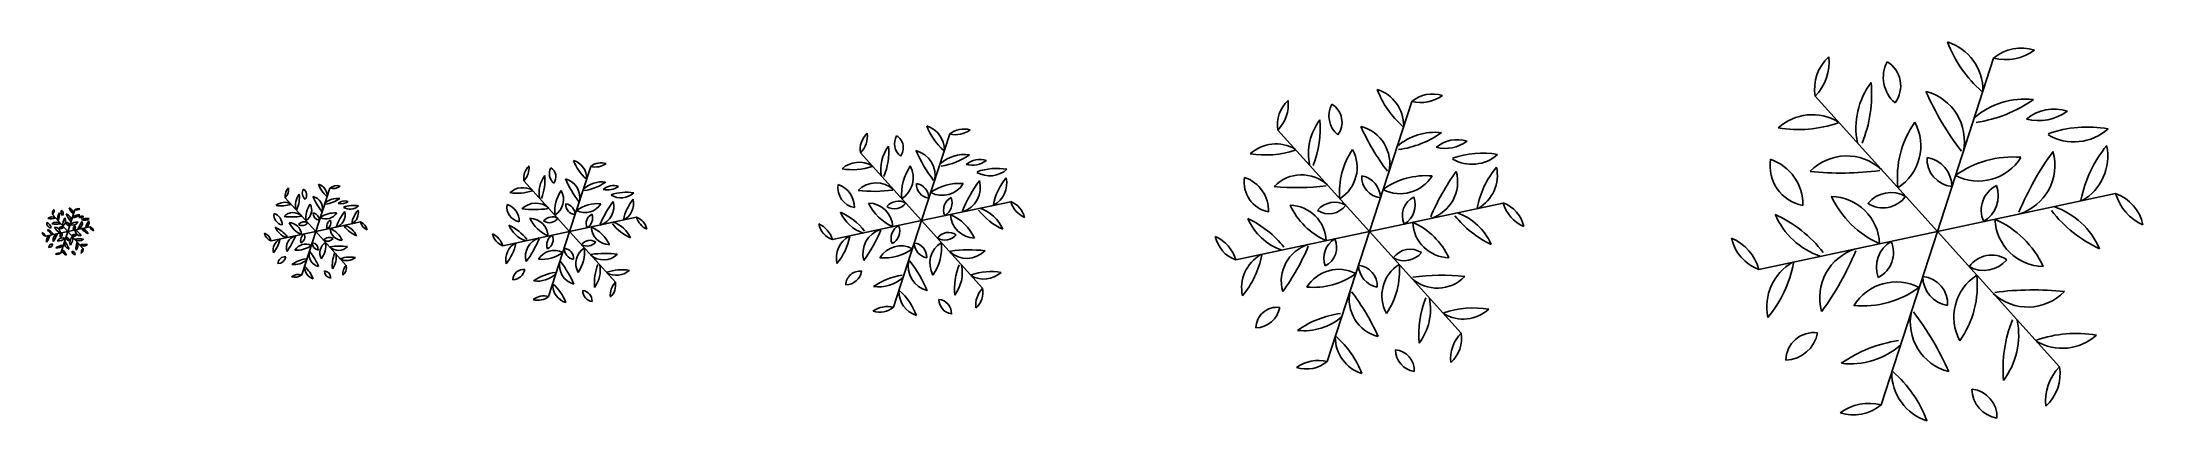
# Model space of a CAD drawing. Extents: x 187.7 to 221.9, y 47.1 to 53.2.
import ezdxf

# ---------------------------------------------------------------- set-up
doc = ezdxf.new("R2010")
doc.units = 0
doc.header["$LTSCALE"] = 10
doc.layers.get('0').update_dxf_attribs({"linetype": 'CONTINUOUS'})

msp = doc.modelspace()

# ---------------------------------------------------------------- linework, layer by layer
at = {"color": 0}
for p, q in [((218.533, 50.15), (219.448, 52.973)), ((218.533, 50.15), (216.546, 52.355)), ((209.291, 50.15), (209.978, 52.267)), ((202.001, 50.327), (202.459, 51.739)), ((209.291, 50.15), (207.801, 51.803)), ((202.001, 50.327), (201.008, 51.429)), ((196.273, 50.15), (195.529, 50.977)), ((196.273, 50.15), (196.617, 51.209)), ((192.141, 50.15), (191.645, 50.701)), ((192.141, 50.15), (192.37, 50.856)), ((202.001, 50.327), (203.452, 50.636)), ((209.291, 50.15), (211.468, 50.614)), ((218.533, 50.15), (221.435, 50.768)), ((188.104, 50.15), (187.856, 50.426)), ((188.104, 50.15), (188.219, 50.503)), ((192.141, 50.15), (192.867, 50.305)), ((196.273, 50.15), (197.362, 50.382)), ((202.001, 50.327), (200.55, 50.018)), ((202.001, 50.327), (201.543, 48.916)), ((202.001, 50.327), (202.994, 49.225)), ((188.104, 50.15), (187.741, 50.073)), ((188.104, 50.15), (187.99, 49.797)), ((188.104, 50.15), (188.467, 50.228)), ((188.104, 50.15), (188.352, 49.875)), ((192.141, 50.15), (191.416, 49.996)), ((192.141, 50.15), (191.912, 49.445)), ((192.141, 50.15), (192.638, 49.599)), ((196.273, 50.15), (195.185, 49.918)), ((196.273, 50.15), (195.93, 49.092)), ((196.273, 50.15), (197.018, 49.324)), ((209.291, 50.15), (207.114, 49.687)), ((209.291, 50.15), (208.604, 48.033)), ((209.291, 50.15), (210.781, 48.497)), ((218.533, 50.15), (215.63, 49.532)), ((218.533, 50.15), (217.617, 47.328)), ((218.533, 50.15), (220.519, 47.946))]:
    msp.add_line(p, q, dxfattribs=at)
for centre, radius, start, end in [((220.554, 53.926), 1.978, 200.3878, 229.0632), ((218.444, 52.445), 0.832, 359.75, 72.0497), ((219.899, 52.432), 0.704, 72.2233, 129.8114), ((219.642, 53.751), 0.802, 256.0238, 306.0109), ((217.239, 52.474), 0.704, 132.2233, 189.8114), ((215.969, 52.912), 0.802, 316.0238, 6.0109), ((218.194, 52.659), 0.541, 151.7015, 229.7406), ((217.478, 52.524), 0.459, 322.8639, 58.5782), ((210.807, 52.982), 1.483, 200.3878, 229.0632), ((209.224, 51.871), 0.624, 359.75, 72.0497), ((210.316, 51.862), 0.528, 72.2233, 129.8114), ((210.123, 52.851), 0.602, 256.0238, 306.0109), ((218.455, 51.833), 1.247, 143.3521, 190.9965), ((215.311, 52.386), 2.152, 338.197, 5.0866), ((222.688, 54.347), 4.745, 203.8113, 217.5003), ((218.142, 51.626), 0.831, 347.2702, 75.7188), ((208.321, 51.893), 0.528, 132.2233, 189.8114), ((207.368, 52.221), 0.602, 316.0238, 6.0109), ((209.037, 52.032), 0.406, 151.7015, 229.7406), ((208.5, 51.93), 0.344, 322.8639, 58.5782), ((216.501, 51.22), 0.832, 59.75, 132.0497), ((219.951, 51.059), 1.247, 83.3521, 130.9965), ((218.858, 54.058), 2.152, 278.197, 305.0866), ((220.434, 51.439), 0.704, 72.2233, 129.8114), ((220.177, 52.758), 0.802, 256.0238, 306.0109), ((201.354, 51.489), 0.352, 132.2233, 189.8114), ((200.719, 51.708), 0.401, 316.0238, 6.0109), ((201.832, 51.582), 0.27, 151.7015, 229.7406), ((201.474, 51.514), 0.23, 322.8639, 58.5782), ((203.012, 52.215), 0.989, 200.3878, 229.0632), ((201.957, 51.474), 0.416, 359.75, 72.0497), ((202.684, 51.468), 0.352, 72.2233, 129.8114), ((202.556, 52.128), 0.401, 256.0238, 306.0109), ((209.233, 51.412), 0.935, 143.3521, 190.9965), ((206.875, 51.827), 1.614, 338.197, 5.0866), ((212.407, 53.298), 3.559, 203.8113, 217.5003), ((208.998, 51.257), 0.623, 347.2702, 75.7188), ((210.355, 50.831), 0.935, 83.3521, 130.9965), ((209.535, 53.081), 1.614, 278.197, 305.0866), ((210.717, 51.117), 0.528, 72.2233, 129.8114), ((216.274, 53.789), 1.978, 260.3878, 289.0632), ((219.464, 51.026), 1.582, 145.1527, 185.9348), ((217.457, 51.544), 0.807, 302.4729, 28.6145), ((220.755, 52.442), 0.832, 239.75, 312.0497), ((220.983, 49.874), 1.978, 80.3878, 109.0632), ((197.032, 51.566), 0.742, 200.3878, 229.0632), ((196.24, 51.011), 0.312, 359.75, 72.0497), ((201.962, 51.168), 0.624, 143.3521, 190.9965), ((200.39, 51.445), 1.076, 338.197, 5.0866), ((204.079, 52.426), 2.372, 203.8113, 217.5003), ((201.806, 51.065), 0.415, 347.2702, 75.7188), ((202.71, 50.781), 0.624, 83.3521, 130.9965), ((202.164, 52.281), 1.076, 278.197, 305.0866), ((202.952, 50.972), 0.352, 72.2233, 129.8114), ((202.823, 51.631), 0.401, 256.0238, 306.0109), ((207.767, 50.953), 0.624, 59.75, 132.0497), ((207.597, 52.879), 1.483, 260.3878, 289.0632), ((209.989, 50.807), 1.186, 145.1527, 185.9348), ((208.485, 51.195), 0.605, 302.4729, 28.6145), ((210.524, 52.106), 0.602, 256.0238, 306.0109), ((211.129, 49.943), 1.483, 80.3878, 109.0632), ((210.958, 51.869), 0.624, 239.75, 312.0497), ((216.468, 51.22), 0.658, 170.709, 259.1064), ((215.568, 50.592), 0.776, 358.6571, 71.1583), ((217.059, 50.55), 0.831, 47.2702, 135.7188), ((218.814, 51.331), 0.449, 176.5427, 264.4723), ((218.281, 50.876), 0.489, 0.9077, 80.1073), ((219.757, 49.782), 1.582, 85.1527, 125.9348), ((219.202, 51.778), 0.807, 242.4729, 328.6145), ((224.245, 48.65), 4.745, 143.8113, 157.5003), ((219.615, 51.227), 0.831, 287.2702, 15.7188), ((222.813, 50.287), 1.978, 140.3878, 169.0632), ((220.475, 51.375), 0.832, 299.75, 12.0497), ((195.789, 51.022), 0.264, 132.2233, 189.8114), ((195.312, 51.186), 0.301, 316.0238, 6.0109), ((196.244, 50.781), 0.468, 143.3521, 190.9965), ((195.065, 50.989), 0.807, 338.197, 5.0866), ((196.146, 51.091), 0.203, 151.7015, 229.7406), ((195.878, 51.04), 0.172, 322.8639, 58.5782), ((197.832, 51.724), 1.779, 203.8113, 217.5003), ((196.127, 50.704), 0.312, 347.2702, 75.7188), ((196.805, 50.491), 0.468, 83.3521, 130.9965), ((196.396, 51.616), 0.807, 278.197, 305.0866), ((196.786, 51.006), 0.264, 72.2233, 129.8114), ((196.69, 51.501), 0.301, 256.0238, 306.0109), ((200.985, 50.862), 0.416, 59.75, 132.0497), ((200.872, 52.146), 0.989, 260.3878, 289.0632), ((202.467, 50.765), 0.791, 145.1527, 185.9348), ((201.463, 51.024), 0.403, 302.4729, 28.6145), ((204.857, 49.577), 2.372, 143.8113, 157.5003), ((202.542, 50.866), 0.415, 287.2702, 15.7188), ((203.226, 50.189), 0.989, 80.3878, 109.0632), ((203.112, 51.473), 0.416, 239.75, 312.0497), ((204.141, 50.396), 0.989, 140.3878, 169.0632), ((202.972, 50.939), 0.416, 299.75, 12.0497), ((207.743, 50.952), 0.493, 170.709, 259.1064), ((207.068, 50.481), 0.582, 358.6571, 71.1583), ((208.186, 50.45), 0.623, 47.2702, 135.7188), ((209.502, 51.036), 0.337, 176.5427, 264.4723), ((209.103, 50.694), 0.367, 0.9077, 80.1073), ((210.209, 49.874), 1.186, 85.1527, 125.9348), ((209.793, 51.371), 0.605, 242.4729, 328.6145), ((213.575, 49.025), 3.559, 143.8113, 157.5003), ((210.103, 50.958), 0.623, 287.2702, 15.7188), ((212.501, 50.253), 1.483, 140.3878, 169.0632), ((210.748, 51.069), 0.624, 299.75, 12.0497), ((216.976, 55.847), 4.745, 263.8113, 277.5003), ((191.633, 50.418), 0.208, 59.75, 132.0497), ((191.818, 50.731), 0.176, 132.2233, 189.8114), ((191.5, 50.841), 0.201, 316.0238, 6.0109), ((192.122, 50.571), 0.312, 143.3521, 190.9965), ((191.336, 50.709), 0.538, 338.197, 5.0866), ((192.057, 50.777), 0.135, 151.7015, 229.7406), ((191.878, 50.744), 0.115, 322.8639, 58.5782), ((193.18, 51.199), 1.186, 203.8113, 217.5003), ((192.044, 50.519), 0.208, 347.2702, 75.7188), ((192.647, 51.094), 0.494, 200.3878, 229.0632), ((192.119, 50.724), 0.208, 359.75, 72.0497), ((192.496, 50.377), 0.312, 83.3521, 130.9965), ((192.223, 51.127), 0.538, 278.197, 305.0866), ((192.483, 50.721), 0.176, 72.2233, 129.8114), ((192.419, 51.05), 0.201, 256.0238, 306.0109), ((192.617, 50.472), 0.176, 72.2233, 129.8114), ((192.552, 50.802), 0.201, 256.0238, 306.0109), ((195.512, 50.552), 0.312, 59.75, 132.0497), ((195.426, 51.515), 0.742, 260.3878, 289.0632), ((195.721, 50.3), 0.312, 47.2702, 135.7188), ((196.623, 50.479), 0.593, 145.1527, 185.9348), ((195.87, 50.673), 0.303, 302.4729, 28.6145), ((198.415, 49.588), 1.779, 143.8113, 157.5003), ((196.68, 50.554), 0.312, 287.2702, 15.7188), ((196.986, 50.634), 0.264, 72.2233, 129.8114), ((196.89, 51.128), 0.301, 256.0238, 306.0109), ((197.192, 50.047), 0.742, 80.3878, 109.0632), ((197.107, 51.01), 0.312, 239.75, 312.0497), ((197.879, 50.202), 0.742, 140.3878, 169.0632), ((197.002, 50.609), 0.312, 299.75, 12.0497), ((200.969, 50.862), 0.329, 170.709, 259.1064), ((200.519, 50.548), 0.388, 358.6571, 71.1583), ((201.264, 50.527), 0.415, 47.2702, 135.7188), ((201.223, 53.176), 2.372, 263.8113, 277.5003), ((201.129, 50.21), 0.403, 2.4729, 88.6145), ((201.855, 50.949), 0.791, 205.1527, 245.9348), ((201.624, 50.4), 0.245, 60.9077, 140.1073), ((201.56, 50.744), 0.225, 236.5427, 324.4723), ((202.142, 50.918), 0.225, 176.5427, 264.4723), ((201.875, 50.69), 0.245, 0.9077, 80.1073), ((202.613, 50.143), 0.791, 85.1527, 125.9348), ((202.336, 51.141), 0.403, 242.4729, 328.6145), ((202.583, 50.501), 0.225, 116.5427, 204.4723), ((202.252, 50.618), 0.245, 300.9077, 20.1073), ((203.838, 50.747), 0.401, 196.0238, 246.0109), ((203.331, 50.306), 0.352, 12.2233, 69.8114), ((208.123, 54.423), 3.559, 263.8113, 277.5003), ((208.726, 50.259), 0.367, 60.9077, 140.1073), ((210.163, 50.41), 0.337, 116.5427, 204.4723), ((209.668, 50.586), 0.367, 300.9077, 20.1073), ((212.046, 50.78), 0.602, 196.0238, 246.0109), ((211.286, 50.119), 0.528, 12.2233, 69.8114), ((216.788, 49.916), 0.807, 2.4729, 88.6145), ((218.24, 51.395), 1.582, 205.1527, 245.9348), ((217.779, 50.295), 0.489, 60.9077, 140.1073), ((217.651, 50.984), 0.449, 236.5427, 324.4723), ((219.696, 50.497), 0.449, 116.5427, 204.4723), ((219.035, 50.731), 0.489, 300.9077, 20.1073), ((222.206, 50.99), 0.802, 196.0238, 246.0109), ((221.192, 50.108), 0.704, 12.2233, 69.8114), ((187.846, 50.284), 0.0822, 170.709, 259.1064), ((187.734, 50.205), 0.097, 358.6571, 71.1583), ((187.85, 50.284), 0.104, 59.75, 132.0497), ((187.822, 50.605), 0.247, 260.3878, 289.0632), ((187.92, 50.2), 0.104, 47.2702, 135.7188), ((187.909, 50.862), 0.593, 263.8113, 277.5003), ((187.942, 50.441), 0.088, 132.2233, 189.8114), ((187.784, 50.495), 0.1, 316.0238, 6.0109), ((188.094, 50.361), 0.156, 143.3521, 190.9965), ((187.701, 50.43), 0.269, 338.197, 5.0866), ((188.062, 50.464), 0.0676, 151.7015, 229.7406), ((187.972, 50.447), 0.0574, 322.8639, 58.5782), ((188.221, 50.26), 0.198, 145.1527, 185.9348), ((187.97, 50.324), 0.101, 302.4729, 28.6145), ((188.623, 50.675), 0.593, 203.8113, 217.5003), ((188.055, 50.335), 0.104, 347.2702, 75.7188), ((188.139, 50.298), 0.0562, 176.5427, 264.4723), ((188.073, 50.241), 0.0612, 0.9077, 80.1073), ((188.357, 50.622), 0.247, 200.3878, 229.0632), ((188.093, 50.437), 0.104, 359.75, 72.0497), ((188.257, 50.104), 0.198, 85.1527, 125.9348), ((188.188, 50.354), 0.101, 242.4729, 328.6145), ((188.281, 50.264), 0.156, 83.3521, 130.9965), ((188.145, 50.639), 0.269, 278.197, 305.0866), ((188.275, 50.435), 0.088, 72.2233, 129.8114), ((188.243, 50.6), 0.1, 256.0238, 306.0109), ((188.818, 49.963), 0.593, 143.8113, 157.5003), ((188.239, 50.285), 0.104, 287.2702, 15.7188), ((188.342, 50.311), 0.088, 72.2233, 129.8114), ((188.31, 50.476), 0.1, 256.0238, 306.0109), ((188.41, 50.116), 0.247, 80.3878, 109.0632), ((188.382, 50.437), 0.104, 239.75, 312.0497), ((188.639, 50.167), 0.247, 140.3878, 169.0632), ((188.347, 50.303), 0.104, 299.75, 12.0497), ((191.625, 50.418), 0.164, 170.709, 259.1064), ((191.4, 50.261), 0.194, 358.6571, 71.1583), ((191.577, 51.06), 0.494, 260.3878, 289.0632), ((191.773, 50.25), 0.208, 47.2702, 135.7188), ((191.752, 51.574), 1.186, 263.8113, 277.5003), ((191.705, 50.092), 0.202, 2.4729, 88.6145), ((192.068, 50.461), 0.395, 205.1527, 245.9348), ((191.953, 50.186), 0.122, 60.9077, 140.1073), ((191.921, 50.359), 0.112, 236.5427, 324.4723), ((192.374, 50.369), 0.395, 145.1527, 185.9348), ((191.873, 50.499), 0.202, 302.4729, 28.6145), ((192.212, 50.445), 0.112, 176.5427, 264.4723), ((192.079, 50.332), 0.122, 0.9077, 80.1073), ((192.447, 50.058), 0.395, 85.1527, 125.9348), ((192.309, 50.557), 0.202, 242.4729, 328.6145), ((192.432, 50.237), 0.112, 116.5427, 204.4723), ((192.267, 50.295), 0.122, 300.9077, 20.1073), ((193.569, 49.775), 1.186, 143.8113, 157.5003), ((192.412, 50.419), 0.208, 287.2702, 15.7188), ((192.754, 50.081), 0.494, 80.3878, 109.0632), ((192.697, 50.723), 0.208, 239.75, 312.0497), ((193.211, 50.184), 0.494, 140.3878, 169.0632), ((192.627, 50.456), 0.208, 299.75, 12.0497), ((193.06, 50.36), 0.201, 196.0238, 246.0109), ((192.806, 50.14), 0.176, 12.2233, 69.8114), ((195.499, 50.551), 0.247, 170.709, 259.1064), ((195.162, 50.316), 0.291, 358.6571, 71.1583), ((195.69, 52.286), 1.779, 263.8113, 277.5003), ((195.619, 50.062), 0.303, 2.4729, 88.6145), ((196.164, 50.617), 0.593, 205.1527, 245.9348), ((195.991, 50.205), 0.184, 60.9077, 140.1073), ((195.943, 50.463), 0.169, 236.5427, 324.4723), ((196.379, 50.593), 0.169, 176.5427, 264.4723), ((196.179, 50.422), 0.184, 0.9077, 80.1073), ((196.733, 50.012), 0.593, 85.1527, 125.9348), ((196.524, 50.761), 0.303, 242.4729, 328.6145), ((196.71, 50.28), 0.169, 116.5427, 204.4723), ((196.462, 50.368), 0.184, 300.9077, 20.1073), ((197.604, 50.777), 0.807, 218.197, 245.0866), ((196.834, 49.86), 0.468, 23.3521, 70.9965), ((197.651, 50.465), 0.301, 196.0238, 246.0109), ((197.271, 50.134), 0.264, 12.2233, 69.8114), ((200.164, 49.907), 0.401, 16.0238, 66.0109), ((200.671, 50.348), 0.352, 192.2233, 249.8114), ((200.228, 49.491), 1.076, 38.197, 65.0866), ((201.253, 50.714), 0.624, 203.3521, 250.9965), ((202.873, 50.445), 0.403, 182.4729, 268.6145), ((202.148, 49.705), 0.791, 25.1527, 65.9348), ((203.775, 51.163), 1.076, 218.197, 245.0866), ((202.749, 49.94), 0.624, 23.3521, 70.9965), ((206.631, 48.896), 1.614, 38.197, 65.0866), ((208.169, 50.731), 0.935, 203.3521, 250.9965), ((207.983, 49.974), 0.605, 2.4729, 88.6145), ((209.071, 51.084), 1.186, 205.1527, 245.9348), ((208.63, 50.776), 0.337, 236.5427, 324.4723), ((210.599, 50.326), 0.605, 182.4729, 268.6145), ((209.511, 49.217), 1.186, 25.1527, 65.9348), ((211.951, 51.404), 1.614, 218.197, 245.0866), ((210.413, 49.57), 0.935, 23.3521, 70.9965), ((214.986, 48.478), 2.152, 38.197, 65.0866), ((217.037, 50.924), 1.247, 203.3521, 250.9965), ((220.277, 50.385), 0.807, 182.4729, 268.6145), ((218.826, 48.906), 1.582, 25.1527, 65.9348), ((222.08, 51.822), 2.152, 218.197, 245.0866), ((220.028, 49.376), 1.247, 23.3521, 70.9965), ((187.645, 50.045), 0.1, 16.0238, 66.0109), ((187.772, 50.155), 0.088, 192.2233, 249.8114), ((187.861, 49.997), 0.104, 119.75, 192.0497), ((187.569, 50.133), 0.247, 320.3878, 349.0632), ((187.661, 49.941), 0.269, 38.197, 65.0866), ((187.917, 50.247), 0.156, 203.3521, 250.9965), ((187.853, 49.887), 0.0574, 82.8639, 178.5782), ((187.794, 49.956), 0.0676, 271.7015, 349.7406), ((187.969, 50.016), 0.104, 107.2702, 195.7188), ((187.39, 50.338), 0.593, 323.8113, 337.5003), ((187.886, 50.121), 0.101, 2.4729, 88.6145), ((188.067, 50.306), 0.198, 205.1527, 245.9348), ((188.063, 49.662), 0.269, 98.197, 125.0866), ((188.02, 49.947), 0.101, 62.4729, 148.6145), ((187.951, 50.196), 0.198, 265.1527, 305.9348), ((188.01, 50.168), 0.0612, 60.9077, 140.1073), ((187.994, 50.254), 0.0562, 236.5427, 324.4723), ((188.041, 50.078), 0.0612, 120.9077, 200.1073), ((187.959, 50.107), 0.0562, 296.5427, 24.4723), ((188.153, 49.966), 0.104, 167.2702, 255.7188), ((187.585, 49.626), 0.593, 23.8113, 37.5003), ((188.069, 50.003), 0.0562, 356.5427, 84.4723), ((188.136, 50.06), 0.0612, 180.9077, 260.1073), ((188.239, 49.976), 0.101, 122.4729, 208.6145), ((187.988, 50.041), 0.198, 325.1527, 5.9348), ((188.214, 50.046), 0.0562, 56.5427, 144.4723), ((188.198, 50.132), 0.0612, 240.9077, 320.1073), ((188.249, 50.194), 0.0562, 116.5427, 204.4723), ((188.167, 50.223), 0.0612, 300.9077, 20.1073), ((188.288, 50.1), 0.104, 227.2702, 315.7188), ((188.322, 50.18), 0.101, 182.4729, 268.6145), ((188.141, 49.995), 0.198, 25.1527, 65.9348), ((188.299, 49.438), 0.593, 83.8113, 97.5003), ((188.507, 49.871), 0.269, 158.197, 185.0866), ((188.114, 49.94), 0.156, 323.3521, 10.9965), ((188.386, 49.695), 0.247, 80.3878, 109.0632), ((188.358, 50.016), 0.104, 239.75, 312.0497), ((188.547, 50.359), 0.269, 218.197, 245.0866), ((188.291, 50.053), 0.156, 23.3521, 70.9965), ((188.563, 50.255), 0.1, 196.0238, 246.0109), ((188.437, 50.145), 0.088, 12.2233, 69.8114), ((191.223, 49.94), 0.201, 16.0238, 66.0109), ((191.477, 50.161), 0.176, 192.2233, 249.8114), ((191.656, 49.844), 0.208, 119.75, 192.0497), ((191.071, 50.116), 0.494, 320.3878, 349.0632), ((191.255, 49.732), 0.538, 38.197, 65.0866), ((191.767, 50.344), 0.312, 203.3521, 250.9965), ((191.871, 49.881), 0.208, 107.2702, 195.7188), ((190.713, 50.525), 1.186, 323.8113, 337.5003), ((191.974, 49.743), 0.202, 62.4729, 148.6145), ((192.016, 50.005), 0.122, 120.9077, 200.1073), ((191.851, 50.064), 0.112, 296.5427, 24.4723), ((192.071, 49.855), 0.112, 356.5427, 84.4723), ((192.204, 49.969), 0.122, 180.9077, 260.1073), ((192.41, 49.802), 0.202, 122.4729, 208.6145), ((191.909, 49.931), 0.395, 325.1527, 5.9348), ((192.362, 49.942), 0.112, 56.5427, 144.4723), ((192.33, 50.114), 0.122, 240.9077, 320.1073), ((192.577, 50.209), 0.202, 182.4729, 268.6145), ((192.215, 49.839), 0.395, 25.1527, 65.9348), ((193.028, 50.568), 0.538, 218.197, 245.0866), ((192.515, 49.957), 0.312, 23.3521, 70.9965), ((194.896, 49.835), 0.301, 16.0238, 66.0109), ((195.276, 50.166), 0.264, 192.2233, 249.8114), ((195.545, 49.691), 0.312, 119.75, 192.0497), ((194.668, 50.099), 0.742, 320.3878, 349.0632), ((194.943, 49.523), 0.807, 38.197, 65.0866), ((195.713, 50.44), 0.468, 203.3521, 250.9965), ((195.867, 49.747), 0.312, 107.2702, 195.7188), ((194.132, 50.713), 1.779, 323.8113, 337.5003), ((196.085, 49.933), 0.184, 120.9077, 200.1073), ((195.837, 50.02), 0.169, 296.5427, 24.4723), ((196.604, 49.838), 0.169, 56.5427, 144.4723), ((196.556, 50.096), 0.184, 240.9077, 320.1073), ((196.928, 50.238), 0.303, 182.4729, 268.6145), ((196.383, 49.684), 0.593, 25.1527, 65.9348), ((201.03, 49.715), 0.416, 119.75, 192.0497), ((199.861, 50.259), 0.989, 320.3878, 349.0632), ((201.46, 49.789), 0.415, 107.2702, 195.7188), ((199.145, 51.077), 2.372, 323.8113, 337.5003), ((201.75, 50.037), 0.245, 120.9077, 200.1073), ((201.42, 50.154), 0.225, 296.5427, 24.4723), ((201.86, 49.737), 0.225, 356.5427, 84.4723), ((202.127, 49.964), 0.245, 180.9077, 260.1073), ((202.539, 49.631), 0.403, 122.4729, 208.6145), ((201.536, 49.889), 0.791, 325.1527, 5.9348), ((202.442, 49.91), 0.225, 56.5427, 144.4723), ((202.378, 50.255), 0.245, 240.9077, 320.1073), ((206.536, 49.52), 0.602, 16.0238, 66.0109), ((207.297, 50.182), 0.528, 192.2233, 249.8114), ((208.479, 49.343), 0.623, 107.2702, 195.7188), ((208.914, 49.715), 0.367, 120.9077, 200.1073), ((208.419, 49.89), 0.337, 296.5427, 24.4723), ((214.859, 49.311), 0.802, 16.0238, 66.0109), ((215.873, 50.192), 0.704, 192.2233, 249.8114), ((218.03, 49.57), 0.489, 120.9077, 200.1073), ((217.37, 49.803), 0.449, 296.5427, 24.4723), ((187.965, 49.7), 0.1, 76.0238, 126.0109), ((187.933, 49.865), 0.088, 252.2233, 309.8114), ((187.927, 50.037), 0.156, 263.3521, 310.9965), ((188.115, 49.863), 0.104, 179.75, 252.0497), ((187.851, 49.678), 0.247, 20.3878, 49.0632), ((188.169, 49.773), 0.0562, 356.5427, 84.4723), ((188.236, 49.83), 0.0612, 180.9077, 260.1073), ((188.425, 49.805), 0.1, 136.0238, 186.0109), ((188.266, 49.86), 0.088, 312.2233, 9.8114), ((191.64, 49.624), 0.115, 82.8639, 178.5782), ((191.521, 49.762), 0.135, 271.7015, 349.7406), ((192.06, 49.173), 0.538, 98.197, 125.0866), ((191.787, 49.923), 0.312, 263.3521, 310.9965), ((191.835, 50.242), 0.395, 265.1527, 305.9348), ((192.239, 49.781), 0.208, 167.2702, 255.7188), ((191.103, 49.101), 1.186, 23.8113, 37.5003), ((192.51, 50.05), 0.208, 227.2702, 315.7188), ((192.531, 48.726), 1.186, 83.8113, 97.5003), ((192.947, 49.591), 0.538, 158.197, 185.0866), ((192.161, 49.73), 0.312, 323.3521, 10.9965), ((192.649, 49.883), 0.208, 239.75, 312.0497), ((192.706, 49.241), 0.494, 80.3878, 109.0632), ((192.782, 49.46), 0.201, 136.0238, 186.0109), ((192.465, 49.569), 0.176, 312.2233, 9.8114), ((196.023, 49.54), 0.303, 62.4729, 148.6145), ((195.814, 50.288), 0.593, 265.1527, 305.9348), ((196.42, 49.597), 0.312, 167.2702, 255.7188), ((194.715, 48.576), 1.779, 23.8113, 37.5003), ((196.168, 49.708), 0.169, 356.5427, 84.4723), ((196.368, 49.878), 0.184, 180.9077, 260.1073), ((196.677, 49.628), 0.303, 122.4729, 208.6145), ((195.924, 49.822), 0.593, 325.1527, 5.9348), ((196.826, 50), 0.312, 227.2702, 315.7188), ((196.857, 48.014), 1.779, 83.8113, 97.5003), ((197.482, 49.312), 0.807, 158.197, 185.0866), ((196.303, 49.519), 0.468, 323.3521, 10.9965), ((201.667, 49.513), 0.403, 62.4729, 148.6145), ((201.389, 50.511), 0.791, 265.1527, 305.9348), ((202.197, 49.589), 0.415, 167.2702, 255.7188), ((199.924, 48.229), 2.372, 23.8113, 37.5003), ((202.738, 50.128), 0.415, 227.2702, 315.7188), ((202.78, 47.479), 2.372, 83.8113, 97.5003), ((203.612, 49.209), 1.076, 158.197, 185.0866), ((202.04, 49.486), 0.624, 323.3521, 10.9965), ((207.834, 49.232), 0.624, 119.75, 192.0497), ((206.081, 50.047), 1.483, 320.3878, 349.0632), ((205.007, 51.275), 3.559, 323.8113, 337.5003), ((209.08, 49.265), 0.337, 356.5427, 84.4723), ((209.48, 49.606), 0.367, 180.9077, 260.1073), ((210.098, 49.105), 0.605, 122.4729, 208.6145), ((208.593, 49.493), 1.186, 325.1527, 5.9348), ((209.953, 49.525), 0.337, 56.5427, 144.4723), ((209.857, 50.042), 0.367, 240.9077, 320.1073), ((216.59, 48.926), 0.832, 119.75, 192.0497), ((214.252, 50.013), 1.978, 320.3878, 349.0632), ((217.45, 49.074), 0.831, 107.2702, 195.7188), ((212.821, 51.65), 4.745, 323.8113, 337.5003), ((219.415, 49.316), 0.449, 56.5427, 144.4723), ((219.287, 50.005), 0.489, 240.9077, 320.1073), ((191.864, 49.25), 0.201, 76.0238, 126.0109), ((191.8, 49.58), 0.176, 252.2233, 309.8114), ((192.164, 49.577), 0.208, 179.75, 252.0497), ((191.636, 49.206), 0.494, 20.3878, 49.0632), ((192.272, 49.397), 0.112, 356.5427, 84.4723), ((192.405, 49.51), 0.122, 180.9077, 260.1073), ((195.521, 49.361), 0.172, 82.8639, 178.5782), ((195.343, 49.568), 0.203, 271.7015, 349.7406), ((196.151, 48.685), 0.807, 98.197, 125.0866), ((195.742, 49.81), 0.468, 263.3521, 310.9965), ((196.307, 49.29), 0.312, 179.75, 252.0497), ((195.515, 48.734), 0.742, 20.3878, 49.0632), ((197.121, 48.786), 0.742, 80.3878, 109.0632), ((197.035, 49.749), 0.312, 239.75, 312.0497), ((197.235, 49.115), 0.301, 136.0238, 186.0109), ((196.758, 49.279), 0.264, 312.2233, 9.8114), ((200.998, 49.275), 0.23, 82.8639, 178.5782), ((200.76, 49.551), 0.27, 271.7015, 349.7406), ((201.838, 48.373), 1.076, 98.197, 125.0866), ((201.292, 49.873), 0.624, 263.3521, 310.9965), ((203.017, 49.792), 0.416, 239.75, 312.0497), ((203.131, 48.508), 0.989, 80.3878, 109.0632), ((208.789, 48.929), 0.605, 62.4729, 148.6145), ((208.373, 50.426), 1.186, 265.1527, 305.9348), ((210.396, 49.851), 0.623, 227.2702, 315.7188), ((210.459, 45.878), 3.559, 83.8113, 97.5003), ((217.864, 48.522), 0.807, 62.4729, 148.6145), ((218.252, 48.97), 0.449, 356.5427, 84.4723), ((218.784, 49.425), 0.489, 180.9077, 260.1073), ((219.608, 48.757), 0.807, 122.4729, 208.6145), ((217.602, 49.274), 1.582, 325.1527, 5.9348), ((195.857, 48.8), 0.301, 76.0238, 126.0109), ((195.761, 49.294), 0.264, 252.2233, 309.8114), ((196.469, 49.02), 0.169, 356.5427, 84.4723), ((196.669, 49.19), 0.184, 180.9077, 260.1073), ((201.446, 48.527), 0.401, 76.0238, 126.0109), ((201.318, 49.186), 0.352, 252.2233, 309.8114), ((202.046, 49.18), 0.416, 179.75, 252.0497), ((200.99, 48.44), 0.989, 20.3878, 49.0632), ((202.262, 48.82), 0.225, 356.5427, 84.4723), ((202.528, 49.048), 0.245, 180.9077, 260.1073), ((203.283, 48.947), 0.401, 136.0238, 186.0109), ((202.648, 49.165), 0.352, 312.2233, 9.8114), ((207.786, 48.572), 0.344, 82.8639, 178.5782), ((207.43, 48.986), 0.406, 271.7015, 349.7406), ((209.584, 49.043), 0.623, 167.2702, 255.7188), ((206.175, 47.003), 3.559, 23.8113, 37.5003), ((211.707, 48.473), 1.614, 158.197, 185.0866), ((209.349, 48.888), 0.935, 323.3521, 10.9965), ((210.985, 47.422), 1.483, 80.3878, 109.0632), ((217.308, 50.519), 1.582, 265.1527, 305.9348), ((220.006, 49.751), 0.831, 227.2702, 315.7188), ((220.09, 44.454), 4.745, 83.8113, 97.5003), ((209.047, 47.219), 1.614, 98.197, 125.0866), ((208.228, 49.469), 0.935, 263.3521, 310.9965), ((210.815, 49.348), 0.624, 239.75, 312.0497), ((218.924, 48.674), 0.831, 167.2702, 255.7188), ((214.378, 45.953), 4.745, 23.8113, 37.5003), ((221.754, 47.914), 2.152, 158.197, 185.0866), ((218.61, 48.468), 1.247, 323.3521, 10.9965), ((209.358, 48.429), 0.624, 179.75, 252.0497), ((207.775, 47.319), 1.483, 20.3878, 49.0632), ((209.682, 47.889), 0.337, 356.5427, 84.4723), ((210.081, 48.231), 0.367, 180.9077, 260.1073), ((211.214, 48.079), 0.602, 136.0238, 186.0109), ((210.261, 48.407), 0.528, 312.2233, 9.8114), ((216.526, 48.046), 0.459, 82.8639, 178.5782), ((216.051, 48.598), 0.541, 271.7015, 349.7406), ((218.207, 46.243), 2.152, 98.197, 125.0866), ((217.115, 49.242), 1.247, 263.3521, 310.9965), ((220.564, 49.08), 0.832, 239.75, 312.0497), ((220.792, 46.512), 1.978, 80.3878, 109.0632), ((208.459, 47.449), 0.602, 76.0238, 126.0109), ((208.266, 48.439), 0.528, 252.2233, 309.8114), ((221.097, 47.389), 0.802, 136.0238, 186.0109), ((219.826, 47.826), 0.704, 312.2233, 9.8114), ((218.622, 47.856), 0.832, 179.75, 252.0497), ((216.511, 46.375), 1.978, 20.3878, 49.0632), ((219.054, 47.136), 0.449, 356.5427, 84.4723), ((219.586, 47.591), 0.489, 180.9077, 260.1073), ((217.423, 46.549), 0.802, 76.0238, 126.0109), ((217.166, 47.868), 0.704, 252.2233, 309.8114)]:
    msp.add_arc(centre, radius, start, end, dxfattribs=at)

doc.saveas('drawing.dxf')
